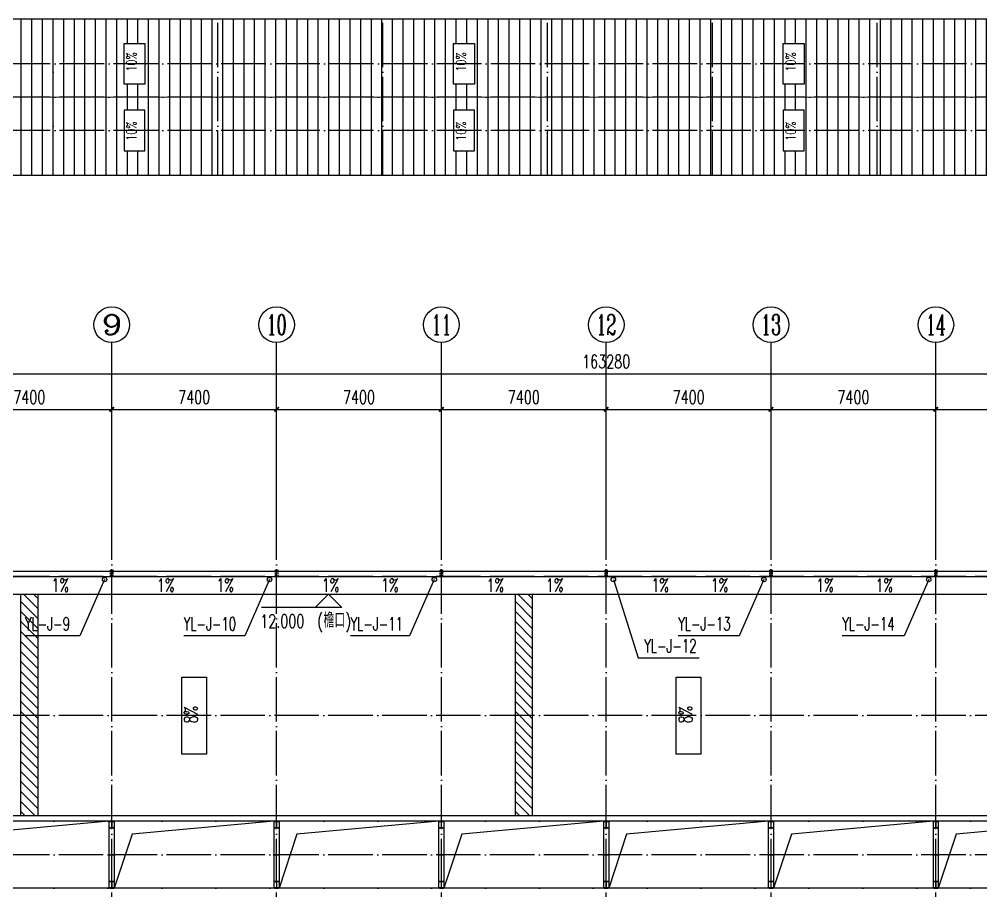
# Model space of a CAD drawing. Extents: x 13158459 to 15902229, y -1299598 to 28366.
# Drawn here: x 13971654 to 14014825, y -501363 to -462223 of the extents above; entities that cross this region are included whole.
import ezdxf
from ezdxf.enums import TextEntityAlignment as Align

# ---------------------------------------------------------------- set-up
doc = ezdxf.new("R2010")
doc.units = 0
doc.header["$LTSCALE"] = 1000
doc.header["$MEASUREMENT"] = 0
doc.linetypes.add('DASH', pattern=[0.35, 0.25, -0.1])
doc.linetypes.add('DOTE', pattern=[2.4200000000000004, 2, -0.2, 0.02, -0.2])
for name, color, linetype in [('AXIS', 3, 'Continuous'), ('AXIS_TEXT', 7, 'Continuous'), ('COLUMN', 2, 'Continuous'), ('DIM_SYMB', 3, 'Continuous'), ('DIM_雨水', 3, 'Continuous'), ('DOTE', 8, 'DOTE'), ('PUB_DIM', 3, 'Continuous'), ('PUB_TEXT', 7, 'Continuous'), ('TWT_TEXT', 7, 'Continuous'), ('VPIPE-雨水', 4, 'Continuous'), ('WALL-PARAPET', 6, 'Continuous'), ('填充', 251, 'Continuous'), ('采光带', 4, 'Continuous')]:
    doc.layers.add(name, color=color, linetype=linetype)
doc.styles.add('_TCH_AXIS', font='COMPLEX', dxfattribs={"bigfont": 'GBCBIG'})
doc.styles.add('_TCH_DIM', font='SIMPLEX', dxfattribs={"bigfont": 'GBCBIG'})
doc.styles.add('_TCH_DIM_T3', font='SIMPLEX', dxfattribs={"width": 0.7058823529411765, "bigfont": 'GBCBIG'})
doc.styles.add('_TWT_SERIAL', font='COMPLEX', dxfattribs={"width": 0.8, "height": 3, "bigfont": 'HZTXT'})
doc.styles.add('COMPLEX', font='COMPLEX')
doc.dimstyles.new('_TCH_ARCH&&200', dxfattribs={"dimtxt": 595, "dimasz": 200, "dimexe": 500, "dimexo": 600, "dimgap": 252.5, "dimtad": 1, "dimdec": 0, "dimzin": 0, "dimdsep": 46, "dimtxsty": '_TCH_DIM_T3', "dimblk": 'ARCHTICK', "dimcen": 0.09, "dimclrt": 7, "dimazin": 2, "dimtfac": 1, "dimtdec": 0, "dimtix": 1, "dimtmove": 2, "dimatfit": 3, "dimfxl": 0, "dimtolj": 1, "dimtzin": 0, "dimarcsym": 0})

# ---------------------------------------------------------------- blocks, each defined once
blk = doc.blocks.new('A$C0FCD69EC')
at = {"layer": 'COLUMN'}
blk.add_hatch(color=256, dxfattribs=at).paths.add_polyline_path([(299.999714444275, 180.0000497678993), (293.9997144443914, 180.0000497677538), (293.9997144441586, 94.00004976792843), (5.999714444275014, 94.00004976798664), (5.999714444391429, 180.0000497678702), (-0.0002855557249858975, 180.0000497678993), (-0.0002855557249858975, 4.976792843081057e-05), (5.999714444391429, 4.976781201548874e-05), (5.999714444275014, 86.0000497677247), (293.9997144445078, 86.00004976789933), (293.999714444275, 4.976769560016692e-05), (299.9997144443914, 4.976789932698011e-05)])
blk.add_lwpolyline([(299.9997144443914, 4.976789932698011e-05), (293.999714444275, 4.976766649633646e-05), (293.9997144443914, 86.00004976789933), (5.999714444391429, 86.0000497676665), (5.999714444391429, 4.976778291165829e-05), (-0.0002855556085705757, 4.976789932698011e-05), (-0.0002855556085705757, 180.0000497678993), (5.999714444391429, 180.0000497678993), (5.999714444391429, 94.00004976801574), (293.9997144443914, 94.00004976789933), (293.9997144443914, 180.0000497677829), (299.9997144443914, 180.0000497678993)], close=True, dxfattribs=at)
blk = doc.blocks.new('A$C22C4548D')
blk.add_line((0.0004046472022309899, 9.999955800594762), (300.0004046472022, 9.999955800594762))
blk.add_lwpolyline([(30.00040464720223, 19.99995580059476), (270.0004046472022, 19.99995580059476), (270.0004046472022, -4.419940523803234e-05), (30.00040464720223, -4.419940523803234e-05)], close=True)
blk = doc.blocks.new('_AXISO')
blk.add_circle((0, 0), 0.5)
at = {"layer": 'AXIS_TEXT', "style": 'COMPLEX', "width": 1.041666666666667}
blk.add_attdef('A', text='', height=0.56, dxfattribs=at).set_placement((-0.25, -0.28), (0.25, -0.28), align=Align.FIT)
blk = doc.blocks.new('_ArchTick')
at = {"color": 0, "linetype": 'ByBlock', "const_width": 0.4}
blk.add_lwpolyline([(-0.5, -0.5), (0.5, 0.5)], dxfattribs=at)
blk = doc.blocks.new('*D310')
at = {"layer": 'AXIS', "color": 0, "lineweight": -2}
for p, q in [((13916367.97687772, -484143.0729510067), (13916367.97687772, -477643.0729510067)), ((14079647.97687772, -484143.0729510067), (14079647.97687772, -477643.0729510067)), ((13916367.97687772, -478143.0729510067), (14079647.97687772, -478143.0729510067))]:
    blk.add_line(p, q, dxfattribs=at)
at = {"layer": 'Defpoints', "color": 0}
for p in [(14079647.97687772, -478143.0729510067), (13916367.97687772, -484743.0729510067), (14079647.97687772, -484743.0729510067)]:
    blk.add_point(p, dxfattribs=at)
at = {"layer": 'AXIS', "color": 0, "lineweight": -2, "xscale": 200, "yscale": 200, "zscale": 200, "rotation": 180}
blk.add_blockref('_ArchTick', (13916367.97687772, -478143.0729510067), dxfattribs=at)
at = {"layer": 'AXIS', "color": 0, "lineweight": -2, "xscale": 200, "yscale": 200, "zscale": 200}
blk.add_blockref('_ArchTick', (14079647.97687772, -478143.0729510067), dxfattribs=at)
at = {"layer": 'AXIS', "color": 7, "insert": (13998007.97687772, -477593.0729510067), "char_height": 595, "attachment_point": 5, "style": '_TCH_DIM_T3'}
blk.add_mtext('\\A1;163280', dxfattribs=at)
blk = doc.blocks.new('*D319')
at = {"layer": 'AXIS', "color": 0, "lineweight": -2}
for p, q in [((13968407.97687771, -484143.0729510067), (13968407.97687771, -479243.0729510067)), ((13975807.97687771, -484143.0729510067), (13975807.97687771, -479243.0729510067)), ((13968407.97687771, -479743.0729510067), (13975807.97687771, -479743.0729510067))]:
    blk.add_line(p, q, dxfattribs=at)
at = {"layer": 'Defpoints', "color": 0}
for p in [(13975807.97687771, -479743.0729510067), (13968407.97687771, -484743.0729510067), (13975807.97687771, -484743.0729510067)]:
    blk.add_point(p, dxfattribs=at)
at = {"layer": 'AXIS', "color": 0, "lineweight": -2, "xscale": 200, "yscale": 200, "zscale": 200, "rotation": 180}
blk.add_blockref('_ArchTick', (13968407.97687771, -479743.0729510067), dxfattribs=at)
at = {"layer": 'AXIS', "color": 0, "lineweight": -2, "xscale": 200, "yscale": 200, "zscale": 200}
blk.add_blockref('_ArchTick', (13975807.97687771, -479743.0729510067), dxfattribs=at)
at = {"layer": 'AXIS', "color": 7, "insert": (13972107.97687771, -479193.0729510067), "char_height": 595, "attachment_point": 5, "style": '_TCH_DIM_T3'}
blk.add_mtext('\\A1;7400', dxfattribs=at)
blk = doc.blocks.new('*D320')
at = {"layer": 'AXIS', "color": 0, "lineweight": -2}
for p, q in [((13975807.97687771, -484143.0729510067), (13975807.97687771, -479243.0729510067)), ((13983207.97687771, -484143.0729510067), (13983207.97687771, -479243.0729510067)), ((13975807.97687771, -479743.0729510067), (13983207.97687771, -479743.0729510067))]:
    blk.add_line(p, q, dxfattribs=at)
at = {"layer": 'Defpoints', "color": 0}
for p in [(13983207.97687771, -479743.0729510067), (13975807.97687771, -484743.0729510067), (13983207.97687771, -484743.0729510067)]:
    blk.add_point(p, dxfattribs=at)
at = {"layer": 'AXIS', "color": 0, "lineweight": -2, "xscale": 200, "yscale": 200, "zscale": 200, "rotation": 180}
blk.add_blockref('_ArchTick', (13975807.97687771, -479743.0729510067), dxfattribs=at)
at = {"layer": 'AXIS', "color": 0, "lineweight": -2, "xscale": 200, "yscale": 200, "zscale": 200}
blk.add_blockref('_ArchTick', (13983207.97687771, -479743.0729510067), dxfattribs=at)
at = {"layer": 'AXIS', "color": 7, "insert": (13979507.97687771, -479193.0729510067), "char_height": 595, "attachment_point": 5, "style": '_TCH_DIM_T3'}
blk.add_mtext('\\A1;7400', dxfattribs=at)
blk = doc.blocks.new('*D321')
at = {"layer": 'AXIS', "color": 0, "lineweight": -2}
for p, q in [((13983207.97687771, -484143.0729510067), (13983207.97687771, -479243.0729510067)), ((13990607.97687771, -484143.0729510067), (13990607.97687771, -479243.0729510067)), ((13983207.97687771, -479743.0729510067), (13990607.97687771, -479743.0729510067))]:
    blk.add_line(p, q, dxfattribs=at)
at = {"layer": 'Defpoints', "color": 0}
for p in [(13990607.97687771, -479743.0729510067), (13983207.97687771, -484743.0729510067), (13990607.97687771, -484743.0729510067)]:
    blk.add_point(p, dxfattribs=at)
at = {"layer": 'AXIS', "color": 0, "lineweight": -2, "xscale": 200, "yscale": 200, "zscale": 200, "rotation": 180}
blk.add_blockref('_ArchTick', (13983207.97687771, -479743.0729510067), dxfattribs=at)
at = {"layer": 'AXIS', "color": 0, "lineweight": -2, "xscale": 200, "yscale": 200, "zscale": 200}
blk.add_blockref('_ArchTick', (13990607.97687771, -479743.0729510067), dxfattribs=at)
at = {"layer": 'AXIS', "color": 7, "insert": (13986907.97687771, -479193.0729510067), "char_height": 595, "attachment_point": 5, "style": '_TCH_DIM_T3'}
blk.add_mtext('\\A1;7400', dxfattribs=at)
blk = doc.blocks.new('*D322')
at = {"layer": 'AXIS', "color": 0, "lineweight": -2}
for p, q in [((13990607.97687771, -484143.0729510067), (13990607.97687771, -479243.0729510067)), ((13998007.97687771, -484143.0729510067), (13998007.97687771, -479243.0729510067)), ((13990607.97687771, -479743.0729510067), (13998007.97687771, -479743.0729510067))]:
    blk.add_line(p, q, dxfattribs=at)
at = {"layer": 'Defpoints', "color": 0}
for p in [(13998007.97687771, -479743.0729510067), (13990607.97687771, -484743.0729510067), (13998007.97687771, -484743.0729510067)]:
    blk.add_point(p, dxfattribs=at)
at = {"layer": 'AXIS', "color": 0, "lineweight": -2, "xscale": 200, "yscale": 200, "zscale": 200, "rotation": 180}
blk.add_blockref('_ArchTick', (13990607.97687771, -479743.0729510067), dxfattribs=at)
at = {"layer": 'AXIS', "color": 0, "lineweight": -2, "xscale": 200, "yscale": 200, "zscale": 200}
blk.add_blockref('_ArchTick', (13998007.97687771, -479743.0729510067), dxfattribs=at)
at = {"layer": 'AXIS', "color": 7, "insert": (13994307.97687771, -479193.0729510067), "char_height": 595, "attachment_point": 5, "style": '_TCH_DIM_T3'}
blk.add_mtext('\\A1;7400', dxfattribs=at)
blk = doc.blocks.new('*D323')
at = {"layer": 'AXIS', "color": 0, "lineweight": -2}
for p, q in [((13998007.97687771, -484143.0729510067), (13998007.97687771, -479243.0729510067)), ((14005407.97687771, -484143.0729510067), (14005407.97687771, -479243.0729510067)), ((13998007.97687771, -479743.0729510067), (14005407.97687771, -479743.0729510067))]:
    blk.add_line(p, q, dxfattribs=at)
at = {"layer": 'Defpoints', "color": 0}
for p in [(14005407.97687771, -479743.0729510067), (13998007.97687771, -484743.0729510067), (14005407.97687771, -484743.0729510067)]:
    blk.add_point(p, dxfattribs=at)
at = {"layer": 'AXIS', "color": 0, "lineweight": -2, "xscale": 200, "yscale": 200, "zscale": 200, "rotation": 180}
blk.add_blockref('_ArchTick', (13998007.97687771, -479743.0729510067), dxfattribs=at)
at = {"layer": 'AXIS', "color": 0, "lineweight": -2, "xscale": 200, "yscale": 200, "zscale": 200}
blk.add_blockref('_ArchTick', (14005407.97687771, -479743.0729510067), dxfattribs=at)
at = {"layer": 'AXIS', "color": 7, "insert": (14001707.97687771, -479193.0729510067), "char_height": 595, "attachment_point": 5, "style": '_TCH_DIM_T3'}
blk.add_mtext('\\A1;7400', dxfattribs=at)
blk = doc.blocks.new('*D324')
at = {"layer": 'AXIS', "color": 0, "lineweight": -2}
for p, q in [((14005407.97687771, -484143.0729510067), (14005407.97687771, -479243.0729510067)), ((14012807.97687771, -484143.0729510067), (14012807.97687771, -479243.0729510067)), ((14005407.97687771, -479743.0729510067), (14012807.97687771, -479743.0729510067))]:
    blk.add_line(p, q, dxfattribs=at)
at = {"layer": 'Defpoints', "color": 0}
for p in [(14012807.97687771, -479743.0729510067), (14005407.97687771, -484743.0729510067), (14012807.97687771, -484743.0729510067)]:
    blk.add_point(p, dxfattribs=at)
at = {"layer": 'AXIS', "color": 0, "lineweight": -2, "xscale": 200, "yscale": 200, "zscale": 200, "rotation": 180}
blk.add_blockref('_ArchTick', (14005407.97687771, -479743.0729510067), dxfattribs=at)
at = {"layer": 'AXIS', "color": 0, "lineweight": -2, "xscale": 200, "yscale": 200, "zscale": 200}
blk.add_blockref('_ArchTick', (14012807.97687771, -479743.0729510067), dxfattribs=at)
at = {"layer": 'AXIS', "color": 7, "insert": (14009107.97687771, -479193.0729510067), "char_height": 595, "attachment_point": 5, "style": '_TCH_DIM_T3'}
blk.add_mtext('\\A1;7400', dxfattribs=at)
blk = doc.blocks.new('*D325')
at = {"layer": 'AXIS', "color": 0, "lineweight": -2}
for p, q in [((14012807.97687771, -484143.0729510067), (14012807.97687771, -479243.0729510067)), ((14020207.97687771, -484143.0729510067), (14020207.97687771, -479243.0729510067)), ((14012807.97687771, -479743.0729510067), (14020207.97687771, -479743.0729510067))]:
    blk.add_line(p, q, dxfattribs=at)
at = {"layer": 'Defpoints', "color": 0}
for p in [(14020207.97687771, -479743.0729510067), (14012807.97687771, -484743.0729510067), (14020207.97687771, -484743.0729510067)]:
    blk.add_point(p, dxfattribs=at)
at = {"layer": 'AXIS', "color": 0, "lineweight": -2, "xscale": 200, "yscale": 200, "zscale": 200, "rotation": 180}
blk.add_blockref('_ArchTick', (14012807.97687771, -479743.0729510067), dxfattribs=at)
at = {"layer": 'AXIS', "color": 0, "lineweight": -2, "xscale": 200, "yscale": 200, "zscale": 200}
blk.add_blockref('_ArchTick', (14020207.97687771, -479743.0729510067), dxfattribs=at)
at = {"layer": 'AXIS', "color": 7, "insert": (14016507.97687771, -479193.0729510067), "char_height": 595, "attachment_point": 5, "style": '_TCH_DIM_T3'}
blk.add_mtext('\\A1;7400', dxfattribs=at)

msp = doc.modelspace()

# ---------------------------------------------------------------- hatches: boundary and pattern name
at = {"layer": '填充', "ltscale": 0.5}
h = msp.add_hatch(dxfattribs=at)
h.set_pattern_fill('ANSI31', color=256, scale=300, angle=45, style=0)
h.set_pattern_definition([(90, (0, 0), (-476.25, 8.526512829121202e-14), [])])
h.paths.add_polyline_path([(14077105.02399006, -462222.9080084783), (13928445.02399006, -462222.9080084783), (13928445.02399006, -465722.9080084783), (14077105.02399006, -465722.9080084783)])
h.paths.add_polyline_path([(13977291.52399007, -465135.4080084823), (13976358.52399007, -465135.4080084823), (13976358.52399007, -463310.4080084823), (13977291.52399007, -463310.4080084823)], flags=16)
h.paths.add_polyline_path([(13991158.52399006, -463310.4080084823), (13992091.52399006, -463310.4080084823), (13992091.52399006, -465135.4080084823), (13991158.52399006, -465135.4080084823)], flags=16)
h.paths.add_polyline_path([(13962491.52399007, -465135.4080084823), (13961558.52399007, -465135.4080084823), (13961558.52399007, -463310.4080084823), (13962491.52399007, -463310.4080084823)], flags=16)
h.paths.add_polyline_path([(14005958.52399006, -463310.4080084823), (14006891.52399006, -463310.4080084823), (14006891.52399006, -465135.4080084823), (14005958.52399006, -465135.4080084823)], flags=16)
h.paths.add_polyline_path([(13947691.52399007, -465135.4080084823), (13946758.52399007, -465135.4080084823), (13946758.52399007, -463310.4080084823), (13947691.52399007, -463310.4080084823)], flags=16)
h.paths.add_polyline_path([(14020758.52399007, -463310.4080084823), (14021691.52399007, -463310.4080084823), (14021691.52399007, -465135.4080084823), (14020758.52399007, -465135.4080084823)], flags=16)
h.paths.add_polyline_path([(13932891.52399007, -465135.4080084823), (13931958.52399007, -465135.4080084823), (13931958.52399007, -463310.4080084823), (13932891.52399007, -463310.4080084823)], flags=16)
h.paths.add_polyline_path([(14035558.52399007, -463310.4080084823), (14036491.52399007, -463310.4080084823), (14036491.52399007, -465135.4080084823), (14035558.52399007, -465135.4080084823)], flags=16)
h.paths.add_polyline_path([(14050358.52399006, -463310.4080084823), (14051291.52399006, -463310.4080084823), (14051291.52399006, -465135.4080084823), (14050358.52399006, -465135.4080084823)], flags=16)
h.paths.add_polyline_path([(14065158.52399006, -463310.4080084823), (14066091.52399006, -463310.4080084823), (14066091.52399006, -465135.4080084823), (14065158.52399006, -465135.4080084823)], flags=16)
h.paths.add_polyline_path([(14077105.02399006, -465722.9080084783), (13928445.02399006, -465722.9080084783), (13928445.02399006, -469222.9080084783), (14077105.02399006, -469222.9080084783)])
h.paths.add_polyline_path([(13977291.52399007, -468135.4080084292), (13976358.52399007, -468135.4080084292), (13976358.52399007, -466310.4080084292), (13977291.52399007, -466310.4080084292)], flags=16)
h.paths.add_polyline_path([(13991158.52399006, -466310.4080084292), (13992091.52399006, -466310.4080084292), (13992091.52399006, -468135.4080084292), (13991158.52399006, -468135.4080084292)], flags=16)
h.paths.add_polyline_path([(13962491.52399007, -468135.4080084292), (13961558.52399007, -468135.4080084292), (13961558.52399007, -466310.4080084292), (13962491.52399007, -466310.4080084292)], flags=16)
h.paths.add_polyline_path([(14005958.52399006, -466310.4080084292), (14006891.52399006, -466310.4080084292), (14006891.52399006, -468135.4080084292), (14005958.52399006, -468135.4080084292)], flags=16)
h.paths.add_polyline_path([(13947691.52399007, -468135.4080084292), (13946758.52399007, -468135.4080084292), (13946758.52399007, -466310.4080084292), (13947691.52399007, -466310.4080084292)], flags=16)
h.paths.add_polyline_path([(14020758.52399007, -466310.4080084292), (14021691.52399007, -466310.4080084292), (14021691.52399007, -468135.4080084292), (14020758.52399007, -468135.4080084292)], flags=16)
h.paths.add_polyline_path([(13932891.52399007, -468135.4080084292), (13931958.52399007, -468135.4080084292), (13931958.52399007, -466310.4080084292), (13932891.52399007, -466310.4080084292)], flags=16)
h.paths.add_polyline_path([(14035558.52399007, -466310.4080084292), (14036491.52399007, -466310.4080084292), (14036491.52399007, -468135.4080084292), (14035558.52399007, -468135.4080084292)], flags=16)
h.paths.add_polyline_path([(14050358.52399006, -466310.4080084292), (14051291.52399006, -466310.4080084292), (14051291.52399006, -468135.4080084292), (14050358.52399006, -468135.4080084292)], flags=16)
h.paths.add_polyline_path([(14065158.52399006, -466310.4080084292), (14066091.52399006, -466310.4080084292), (14066091.52399006, -468135.4080084292), (14065158.52399006, -468135.4080084292)], flags=16)
h.paths.add_polyline_path([(13977023.54460426, -464685.4705084839), (13977023.54460426, -463652.3455084839), (13976354.16960426, -463652.3455084856), (13976354.16960426, -464685.4705084856)], flags=24)
h.paths.add_polyline_path([(13962223.54460426, -464685.4705084839), (13962223.54460426, -463652.3455084839), (13961554.16960426, -463652.3455084856), (13961554.16960426, -464685.4705084856)], flags=24)
h.paths.add_polyline_path([(13991823.54460425, -464685.4705084839), (13991823.54460425, -463652.3455084839), (13991154.16960425, -463652.3455084856), (13991154.16960425, -464685.4705084856)], flags=24)
h.paths.add_polyline_path([(14006623.54460426, -464685.4705084839), (14006623.54460425, -463652.3455084839), (14005954.16960425, -463652.3455084856), (14005954.16960426, -464685.4705084856)], flags=24)
h.paths.add_polyline_path([(13977023.54460426, -467793.4705084267), (13977023.54460426, -466760.3455084267), (13976354.16960426, -466760.345508425), (13976354.16960426, -467793.470508425)], flags=24)
h.paths.add_polyline_path([(13962223.54460425, -467793.4705084267), (13962223.54460426, -466760.3455084267), (13961554.16960426, -466760.345508425), (13961554.16960425, -467793.470508425)], flags=24)
h.paths.add_polyline_path([(13991823.54460425, -467793.4705084267), (13991823.54460425, -466760.3455084267), (13991154.16960425, -466760.345508425), (13991154.16960425, -467793.470508425)], flags=24)
h.paths.add_polyline_path([(14006623.54460425, -467793.4705084267), (14006623.54460425, -466760.3455084267), (14005954.16960425, -466760.345508425), (14005954.16960425, -467793.470508425)], flags=24)
at = {"layer": '采光带'}
h = msp.add_hatch(dxfattribs=at)
h.set_pattern_fill('ANSI31', color=8, scale=200, style=0)
h.set_pattern_definition([(315, (4925539.135873653, -722835.2449354457), (-224.5064030267288, -224.5064030267288), [])])
h.paths.add_polyline_path([(13972487.97687771, -488043.0729510079), (13972487.97687771, -498003.0729510344), (13971727.97687771, -498003.0729510344), (13971727.97687771, -488043.0729510079)])
h = msp.add_hatch(dxfattribs=at)
h.set_pattern_fill('ANSI31', color=8, scale=200, style=0)
h.set_pattern_definition([(315, (4947739.135873653, -722835.2449354457), (-224.5064030267288, -224.5064030267288), [])])
h.paths.add_polyline_path([(13994687.97687771, -488043.0729510079), (13994687.97687771, -498003.0729510344), (13993927.97687771, -498003.0729510344), (13993927.97687771, -488043.0729510079)])

# ---------------------------------------------------------------- linework, layer by layer
at = {"ltscale": 0.5}
msp.add_line((13916607.97687771, -488043.0729510072), (14079407.97687771, -488043.0729510065), dxfattribs=at)
for points in [[(13928445.02399006, -469222.9080084783), (14077105.02399006, -469222.9080084783), (14077105.02399006, -462222.9080084783), (13928445.02399006, -462222.9080084783)], [(13978954.04857262, -491764.571485016), (13980061.90518281, -491764.571485016), (13980061.90518281, -495221.5744169974), (13978954.04857262, -495221.5744169974)], [(14001154.04857262, -491764.571485016), (14002261.90518281, -491764.571485016), (14002261.90518281, -495221.5744169974), (14001154.04857262, -495221.5744169974)], [(13975697.97687771, -501243.0729510067), (13975697.97687771, -498243.0729510318), (13975917.97687771, -498243.0729510318), (13975917.97687771, -501243.0729510067)], [(13983097.97687771, -501243.0729510067), (13983097.97687771, -498243.0729510318), (13983317.97687771, -498243.0729510318), (13983317.97687771, -501243.0729510067)], [(13990497.97687771, -501243.0729510067), (13990497.97687771, -498243.0729510318), (13990717.97687771, -498243.0729510318), (13990717.97687771, -501243.0729510067)], [(13997897.97687771, -501243.0729510067), (13997897.97687771, -498243.0729510318), (13998117.97687771, -498243.0729510318), (13998117.97687771, -501243.0729510067)], [(14005297.97687771, -501243.0729510067), (14005297.97687771, -498243.0729510318), (14005517.97687771, -498243.0729510318), (14005517.97687771, -501243.0729510067)], [(14012697.97687771, -501243.0729510067), (14012697.97687771, -498243.0729510318), (14012917.97687771, -498243.0729510318), (14012917.97687771, -501243.0729510067)]]:
    msp.add_lwpolyline(points, close=True)
for points in [[(13977291.52399007, -465135.4080084823), (13976358.52399007, -465135.4080084823), (13976358.52399007, -463310.4080084823), (13977291.52399007, -463310.4080084823)], [(13992091.52399006, -465135.4080084823), (13991158.52399006, -465135.4080084823), (13991158.52399006, -463310.4080084823), (13992091.52399006, -463310.4080084823)], [(14006891.52399006, -465135.4080084823), (14005958.52399006, -465135.4080084823), (14005958.52399006, -463310.4080084823), (14006891.52399006, -463310.4080084823)], [(13977291.52399007, -466310.4080084292), (13976358.52399007, -466310.4080084292), (13976358.52399007, -468135.4080084292), (13977291.52399007, -468135.4080084292)], [(13992091.52399006, -466310.4080084292), (13991158.52399006, -466310.4080084292), (13991158.52399006, -468135.4080084292), (13992091.52399006, -468135.4080084292)], [(14006891.52399006, -466310.4080084292), (14005958.52399006, -466310.4080084292), (14005958.52399006, -468135.4080084292), (14006891.52399006, -468135.4080084292)], [(13916367.97687771, -487003.0729510067), (14079647.97687771, -487003.0729510067), (14079647.97687771, -537483.0729510067), (13916367.97687771, -537483.0729510067)], [(13916607.97687771, -487243.0729510067), (14079407.97687771, -487243.0729510067), (14079407.97687771, -537243.0729510067), (13916607.97687771, -537243.0729510067)]]:
    msp.add_lwpolyline(points, close=True, dxfattribs=at)
at = {"ltscale": 0.5, "const_width": 50}
msp.add_lwpolyline([(13928445.02399006, -465722.9080084783), (14077105.02399006, -465722.9080084783)], dxfattribs=at)
at = {"linetype": 'DASH', "ltscale": 0.3}
for points in [[(13975857.97687771, -487243.0729510074), (13975757.97687771, -487243.0729510076), (13975757.97687771, -486943.0729510076), (13975857.97687771, -486943.0729510074)], [(13983257.97687771, -487243.0729510074), (13983157.97687771, -487243.0729510076), (13983157.97687771, -486943.0729510076), (13983257.97687771, -486943.0729510074)], [(13990657.97687771, -487243.0729510074), (13990557.97687771, -487243.0729510076), (13990557.97687771, -486943.0729510076), (13990657.97687771, -486943.0729510074)], [(13998057.97687771, -487243.0729510074), (13997957.97687771, -487243.0729510076), (13997957.97687771, -486943.0729510076), (13998057.97687771, -486943.0729510074)], [(14005457.97687771, -487243.0729510074), (14005357.97687771, -487243.0729510076), (14005357.97687771, -486943.0729510076), (14005457.97687771, -486943.0729510074)], [(14012857.97687771, -487243.0729510074), (14012757.97687771, -487243.0729510076), (14012757.97687771, -486943.0729510076), (14012857.97687771, -486943.0729510074)]]:
    msp.add_lwpolyline(points, close=True, dxfattribs=at)
for points in [[(13975697.97687771, -498243.0729510318), (13969323.91033332, -498813.7456850566), (13968517.97687771, -501243.0732106345)], [(13983097.97687771, -498243.0729510318), (13976723.91033332, -498813.7456850566), (13975917.97687771, -501243.0732106345)], [(13990497.97687771, -498243.0729510318), (13984123.91033332, -498813.7456850566), (13983317.97687771, -501243.0732106345)], [(13997897.97687771, -498243.0729510318), (13991523.91033332, -498813.7456850566), (13990717.97687771, -501243.0732106345)], [(14005297.97687771, -498243.0729510318), (13998923.91033332, -498813.7456850566), (13998117.97687771, -501243.0732106345)], [(14012697.97687771, -498243.0729510318), (14006323.91033332, -498813.7456850566), (14005517.97687771, -501243.0732106345)], [(14020097.97687771, -498243.0729510318), (14013723.91033332, -498813.7456850566), (14012917.97687771, -501243.0732106345)]]:
    msp.add_lwpolyline(points)
at = {"layer": 'AXIS'}
for p, q in [((13975807.97687771, -484743.0729510067), (13975807.97687771, -476743.0729510067)), ((13983207.97687771, -484743.0729510067), (13983207.97687771, -476743.0729510067)), ((13990607.97687771, -484743.0729510067), (13990607.97687771, -476743.0729510067)), ((13998007.97687771, -484743.0729510067), (13998007.97687771, -476743.0729510067)), ((14005407.97687771, -484743.0729510067), (14005407.97687771, -476743.0729510067)), ((14012807.97687771, -484743.0729510067), (14012807.97687771, -476743.0729510067))]:
    msp.add_line(p, q, dxfattribs=at)
at = {"layer": 'DIM_SYMB'}
for points in [[(13977069.48210426, -464918.908008486, 0, 0, 0), (13977069.48210426, -463868.9080084823, 120, 0, 0), (13977069.48210425, -463418.9080084823, 0, 0, 0)], [(13991869.48210426, -464918.908008486, 0, 0, 0), (13991869.48210425, -463868.9080084823, 120, 0, 0), (13991869.48210425, -463418.9080084823, 0, 0, 0)], [(14006669.48210426, -464918.908008486, 0, 0, 0), (14006669.48210425, -463868.9080084823, 120, 0, 0), (14006669.48210425, -463418.9080084823, 0, 0, 0)], [(13977069.48210426, -466526.9080084255, 0, 0, 0), (13977069.48210426, -467576.9080084292, 120, 0, 0), (13977069.48210425, -468026.9080084292, 0, 0, 0)], [(13991869.48210426, -466526.9080084255, 0, 0, 0), (13991869.48210425, -467576.9080084292, 120, 0, 0), (13991869.48210425, -468026.9080084292, 0, 0, 0)], [(14006669.48210426, -466526.9080084255, 0, 0, 0), (14006669.48210425, -467576.9080084292, 120, 0, 0), (14006669.48210425, -468026.9080084292, 0, 0, 0)], [(13973990.39612624, -487643.0729510074, 0, 0, 0), (13974905.30122294, -487643.0729510074, 160, 0, 0), (13975505.30122294, -487643.0729510074, 0, 0, 0)], [(13977625.56431443, -487643.0729510074, 0, 0, 0), (13976710.65921774, -487643.0729510074, 160, 0, 0), (13976110.65921774, -487643.0729510074, 0, 0, 0)], [(13981390.39612624, -487643.0729510074, 0, 0, 0), (13982305.30122294, -487643.0729510074, 160, 0, 0), (13982905.30122294, -487643.0729510074, 0, 0, 0)], [(13985025.56431443, -487643.0729510074, 0, 0, 0), (13984110.65921774, -487643.0729510074, 160, 0, 0), (13983510.65921774, -487643.0729510074, 0, 0, 0)], [(13988790.39612624, -487643.0729510074, 0, 0, 0), (13989705.30122294, -487643.0729510074, 160, 0, 0), (13990305.30122294, -487643.0729510074, 0, 0, 0)], [(13992425.56431443, -487643.0729510074, 0, 0, 0), (13991510.65921774, -487643.0729510074, 160, 0, 0), (13990910.65921774, -487643.0729510074, 0, 0, 0)], [(13996190.39612624, -487643.0729510074, 0, 0, 0), (13997105.30122294, -487643.0729510074, 160, 0, 0), (13997705.30122294, -487643.0729510074, 0, 0, 0)], [(13999825.56431443, -487643.0729510074, 0, 0, 0), (13998910.65921774, -487643.0729510074, 160, 0, 0), (13998310.65921774, -487643.0729510074, 0, 0, 0)], [(14003590.39612624, -487643.0729510074, 0, 0, 0), (14004505.30122294, -487643.0729510074, 160, 0, 0), (14005105.30122294, -487643.0729510074, 0, 0, 0)], [(14007225.56431443, -487643.0729510074, 0, 0, 0), (14006310.65921774, -487643.0729510074, 160, 0, 0), (14005710.65921774, -487643.0729510074, 0, 0, 0)], [(14010990.39612624, -487643.0729510074, 0, 0, 0), (14011905.30122294, -487643.0729510074, 160, 0, 0), (14012505.30122294, -487643.0729510074, 0, 0, 0)], [(14014625.56431443, -487643.0729510074, 0, 0, 0), (14013710.65921774, -487643.0729510074, 160, 0, 0), (14013110.65921774, -487643.0729510074, 0, 0, 0)]]:
    msp.add_lwpolyline(points, format="xyseb", dxfattribs=at)
at = {"layer": 'DIM_雨水'}
for p, q in [((13975486.80608361, -487387.1305543613), (13974376.71171122, -489915.4953055439)), ((13982888.44922689, -487387.1305544346), (13981778.3548545, -489915.4953056172)), ((13990288.44922689, -487387.1305544438), (13989178.3548545, -489915.4953056263)), ((13998327.50452894, -487387.1305543889), (13999437.59890132, -490909.2951960621)), ((14005088.44922689, -487387.1305544622), (14003978.3548545, -489915.4953056447)), ((14012488.44922689, -487387.1305544713), (14011378.3548545, -489915.4953056539)), ((13974376.71171122, -489915.4953055439), (13971906.44532883, -489915.4953055439)), ((13981778.3548545, -489915.4953056172), (13979037.50389175, -489915.4953056172)), ((13989178.3548545, -489915.4953056263), (13986528.10656425, -489915.4953056263)), ((14003978.3548545, -489915.4953056447), (14001237.50389175, -489915.4953056447)), ((14011378.3548545, -489915.4953056539), (14008601.16127825, -489915.4953056539)), ((13999437.59890132, -490909.2951960621), (14002178.44986407, -490909.2951960621))]:
    msp.add_line(p, q, dxfattribs=at)
at = {"layer": 'DOTE'}
for p, q in [((13973175.02399006, -469222.9080084783), (13973175.02399006, -462222.9080084783)), ((13980575.02399006, -469222.9080084783), (13980575.02399006, -462222.9080084783)), ((13987975.02399006, -469222.9080084783), (13987975.02399006, -462222.9080084783)), ((13995375.02399006, -469222.9080084783), (13995375.02399006, -462222.9080084783)), ((14002775.02399006, -469222.9080084783), (14002775.02399006, -462222.9080084783)), ((14010175.02399006, -469222.9080084783), (14010175.02399006, -462222.9080084783)), ((14077105.02399006, -464222.9080084823), (13928445.02399006, -464222.9080084823)), ((14077105.02399006, -465722.9080084558), (13928445.02399006, -465722.9080084558)), ((14077105.02399006, -467222.9080084802), (13928445.02399006, -467222.9080084802)), ((13975807.97687771, -539743.0729510067), (13975807.97687771, -484743.0729510067)), ((13983207.97687771, -539743.0729510067), (13983207.97687771, -484743.0729510067)), ((13990607.97687771, -539743.0729510067), (13990607.97687771, -484743.0729510067)), ((13998007.97687771, -539743.0729510067), (13998007.97687771, -484743.0729510067)), ((14005407.97687771, -539743.0729510067), (14005407.97687771, -484743.0729510067)), ((14012807.97687771, -539743.0729510067), (14012807.97687771, -484743.0729510067)), ((14081907.97687771, -487243.0729510067), (13914107.97687771, -487243.0729510067)), ((14081907.97687771, -493493.0729510067), (13914107.97687771, -493493.0729510067)), ((14081907.97687771, -498243.0729510332), (13914107.97687771, -498243.0729510332)), ((14081907.97687771, -499743.0729510067), (13914107.97687771, -499743.0729510067)), ((14081907.97687771, -501243.0729510312), (13914107.97687771, -501243.0729510312))]:
    msp.add_line(p, q, dxfattribs=at)
at = {"layer": 'PUB_DIM'}
for p, q in [((13985534.31795295, -488043.0729510068), (13984934.31795295, -488643.0729510068)), ((13985534.31795295, -488043.0729510068), (13986134.31795295, -488643.0729510068)), ((13986134.31795295, -488643.0729510068), (13982534.31795295, -488643.0729510068))]:
    msp.add_line(p, q, dxfattribs=at)
for points in [[(13979870.19745778, -494718.0729510062, 0, 0, 0), (13979870.19745778, -492818.0729510062, 160, 0, 0), (13979870.19745778, -492218.0729510062, 0, 0, 0)], [(14002070.19745778, -494718.0729510062, 0, 0, 0), (14002070.19745778, -492818.0729510062, 160, 0, 0), (14002070.19745778, -492218.0729510062, 0, 0, 0)]]:
    msp.add_lwpolyline(points, format="xyseb", dxfattribs=at)
at = {"layer": 'VPIPE-雨水', "linetype": 'Continuous'}
for centre in [(13975486.80608361, -487387.1305543613), (13982888.44922689, -487387.1305544346), (13990288.44922689, -487387.1305544438), (13998327.50452894, -487387.1305543889), (14005088.44922689, -487387.1305544622), (14012488.44922689, -487387.1305544713)]:
    msp.add_circle(centre, 100, dxfattribs=at)
at = {"layer": 'WALL-PARAPET'}
for p, q in [((14072097.97687798, -498003.0729510288), (13923917.97687768, -498003.0729510291)), ((14072097.97687744, -498243.0729510353), (13923917.97687801, -498243.0729510356)), ((14072097.97687744, -501243.072951027), (13923917.97687801, -501243.0729510267))]:
    msp.add_line(p, q, dxfattribs=at)
at = {"layer": '采光带', "color": 8}
for points in [[(13972487.97687771, -488043.0729510079), (13972487.97687771, -498003.0729510344), (13971727.97687771, -498003.0729510344), (13971727.97687771, -488043.0729510079)], [(13994687.97687771, -488043.0729510079), (13994687.97687771, -498003.0729510344), (13993927.97687771, -498003.0729510344), (13993927.97687771, -488043.0729510079)]]:
    msp.add_lwpolyline(points, close=True, dxfattribs=at)

# ---------------------------------------------------------------- block references
for p in [(13975653.88112025, -499753.0729068073), (13983053.88112025, -499753.0729068073), (13990453.88112025, -499753.0729068073), (13997853.88112025, -499753.0729068073), (14005253.88112025, -499753.0729068073), (14012653.88112025, -499753.0729068073)]:
    msp.add_blockref('A$C22C4548D', p)
at = {"layer": 'AXIS'}
ref = msp.add_blockref('_AXISO', (13975807.97687771, -475943.0729510067), dxfattribs=dict(at, xscale=1600, yscale=1600, zscale=1600))
ref.add_attrib('A', '9', dxfattribs={"layer": 'AXIS_TEXT', "ltscale": 0.5, "height": 905.0966799187809, "style": '_TCH_AXIS', "width": 1.499999999999482}).set_placement((13975355.42853775, -476395.6212909661), (13976260.52521767, -476395.6212909661), align=Align.FIT)
ref = msp.add_blockref('_AXISO', (13983207.97687771, -475943.0729510067), dxfattribs=dict(at, xscale=1600, yscale=1600, zscale=1600))
ref.add_attrib('A', '10', dxfattribs={"layer": 'AXIS_TEXT', "ltscale": 0.5, "height": 905.0966799187809, "style": '_TCH_AXIS', "width": 0.7241379310342323}).set_placement((13982755.42853775, -476395.6212909661), (13983660.52521767, -476395.6212909661), align=Align.FIT)
ref = msp.add_blockref('_AXISO', (13990607.97687771, -475943.0729510067), dxfattribs=dict(at, xscale=1600, yscale=1600, zscale=1600))
ref.add_attrib('A', '11', dxfattribs={"layer": 'AXIS_TEXT', "ltscale": 0.5, "height": 905.0966799187809, "style": '_TCH_AXIS', "width": 0.8749999999996975}).set_placement((13990155.42853775, -476395.6212909661), (13991060.52521767, -476395.6212909661), align=Align.FIT)
ref = msp.add_blockref('_AXISO', (13998007.97687771, -475943.0729510067), dxfattribs=dict(at, xscale=1600, yscale=1600, zscale=1600))
ref.add_attrib('A', '12', dxfattribs={"layer": 'AXIS_TEXT', "ltscale": 0.5, "height": 905.0966799187809, "style": '_TCH_AXIS', "width": 0.7241379310342322}).set_placement((13997555.42853775, -476395.6212909661), (13998460.52521767, -476395.6212909661), align=Align.FIT)
ref = msp.add_blockref('_AXISO', (14005407.97687771, -475943.0729510067), dxfattribs=dict(at, xscale=1600, yscale=1600, zscale=1600))
ref.add_attrib('A', '13', dxfattribs={"layer": 'AXIS_TEXT', "ltscale": 0.5, "height": 905.0966799187809, "style": '_TCH_AXIS', "width": 0.7241379310342323}).set_placement((14004955.42853775, -476395.6212909661), (14005860.52521767, -476395.6212909661), align=Align.FIT)
ref = msp.add_blockref('_AXISO', (14012807.97687771, -475943.0729510067), dxfattribs=dict(at, xscale=1600, yscale=1600, zscale=1600))
ref.add_attrib('A', '14', dxfattribs={"layer": 'AXIS_TEXT', "ltscale": 0.5, "height": 905.0966799187809, "style": '_TCH_AXIS', "width": 0.6774193548384756}).set_placement((14012355.42853775, -476395.6212909661), (14013260.52521767, -476395.6212909661), align=Align.FIT)
at = {"layer": 'COLUMN', "xscale": -1, "rotation": 270}
for p in [(13975717.97682794, -498543.0726654734), (13983117.97682794, -498543.0726654734), (13990517.97682794, -498543.0726654734), (13997917.97682794, -498543.0726654734), (14005317.97682794, -498543.0726654734), (14012717.97682794, -498543.0726654734), (13975717.97682794, -501243.0726654483), (13983117.97682794, -501243.0726654483), (13990517.97682794, -501243.0726654483), (13997917.97682794, -501243.0726654483), (14005317.97682794, -501243.0726654483), (14012717.97682794, -501243.0726654483)]:
    msp.add_blockref('A$C0FCD69EC', p, dxfattribs=at)

# ---------------------------------------------------------------- texts
at = {"layer": 'PUB_TEXT', "style": '_TCH_DIM', "width": 0.7058823529411765}
for s, height, rotation, p in [('10%%%', 446.25, 90.00000000014231, (13976911.98210426, -464573.9080084842)), ('10%%%', 446.25, 90.00000000014231, (13991711.98210425, -464573.9080084842)), ('10%%%', 446.25, 90.00000000014231, (14006511.98210426, -464573.9080084842)), ('10%%%', 446.25, 89.9999999998577, (13976911.98210426, -467681.9080084264)), ('10%%%', 446.25, 89.9999999998577, (13991711.98210425, -467681.9080084264)), ('10%%%', 446.25, 89.9999999998577, (14006511.98210425, -467681.9080084264)), ('8%', 595, 90, (13979660.19745778, -493848.0729510058)), ('8%', 595, 90, (14001860.19745778, -493848.0729510058))]:
    msp.add_text(s, height=height, rotation=rotation, dxfattribs=at).set_placement(p)
for s, p in [('1%%%', (13973100.39612624, -487940.5729510074)), ('1%%%', (13977835.56431443, -487940.5729510074)), ('1%%%', (13980500.39612624, -487940.5729510074)), ('1%%%', (13985235.56431443, -487940.5729510074)), ('1%%%', (13987900.39612624, -487940.5729510074)), ('1%%%', (13992635.56431443, -487940.5729510074)), ('1%%%', (13995300.39612624, -487940.5729510074)), ('1%%%', (14000035.56431443, -487940.5729510074)), ('1%%%', (14002700.39612624, -487940.5729510074)), ('1%%%', (14007435.56431443, -487940.5729510074)), ('1%%%', (14010100.39612624, -487940.5729510074)), ('12.000', (13982474.31795295, -489553.0729510068)), ('(', (13985034.31795295, -489553.0729510068)), (')', (13986297.29667636, -489553.0729510068))]:
    msp.add_text(s, height=595, dxfattribs=at).set_placement(p)
at = {"layer": 'PUB_TEXT', "style": '_TCH_DIM'}
msp.add_text('檐口', height=675.177304964539, dxfattribs=at).set_placement((13985314.31795295, -489553.0729510068))
at = {"layer": 'TWT_TEXT', "style": '_TWT_SERIAL', "width": 0.6400000000000001}
for s, p in [('YL-J-9', (13971906.44532883, -489675.4953055439)), ('YL-J-10', (13979037.50389175, -489675.4953056172)), ('YL-J-11', (13986528.10656425, -489675.4953056263)), ('YL-J-13', (14001237.50389175, -489675.4953056447)), ('YL-J-14', (14008601.16127825, -489675.4953056539)), ('YL-J-12', (13999709.8784355, -490669.2951960621))]:
    msp.add_text(s, height=600, dxfattribs=at).set_placement(p)

# ---------------------------------------------------------------- dimensions: what is measured, and where the dimension line sits
at = {"layer": 'AXIS'}
for p1, p2, distance, text, picture, middle in [((13916367.97687772, -484743.0729510067), (14079647.97687772, -484743.0729510067), 6600, '163280', '*D310', (13998007.97687772, -477593.0729510067)), ((13968407.97687771, -484743.0729510067), (13975807.97687771, -484743.0729510067), 5000, '7400', '*D319', (13972107.97687771, -479193.0729510067)), ((13975807.97687771, -484743.0729510067), (13983207.97687771, -484743.0729510067), 5000, '7400', '*D320', (13979507.97687771, -479193.0729510067)), ((13983207.97687771, -484743.0729510067), (13990607.97687771, -484743.0729510067), 5000, '7400', '*D321', (13986907.97687771, -479193.0729510067)), ((13990607.97687771, -484743.0729510067), (13998007.97687771, -484743.0729510067), 5000, '7400', '*D322', (13994307.97687771, -479193.0729510067)), ((13998007.97687771, -484743.0729510067), (14005407.97687771, -484743.0729510067), 5000, '7400', '*D323', (14001707.97687771, -479193.0729510067)), ((14005407.97687771, -484743.0729510067), (14012807.97687771, -484743.0729510067), 5000, '7400', '*D324', (14009107.97687771, -479193.0729510067)), ((14012807.97687771, -484743.0729510067), (14020207.97687771, -484743.0729510067), 5000, '7400', '*D325', (14016507.97687771, -479193.0729510067))]:
    dim = msp.add_aligned_dim(p1=p1, p2=p2, distance=distance, text=text, dimstyle='_TCH_ARCH&&200', dxfattribs=at)
    dim.commit()
    dim.dimension.update_dxf_attribs({"geometry": picture, "text_midpoint": middle})

doc.saveas('drawing.dxf')
